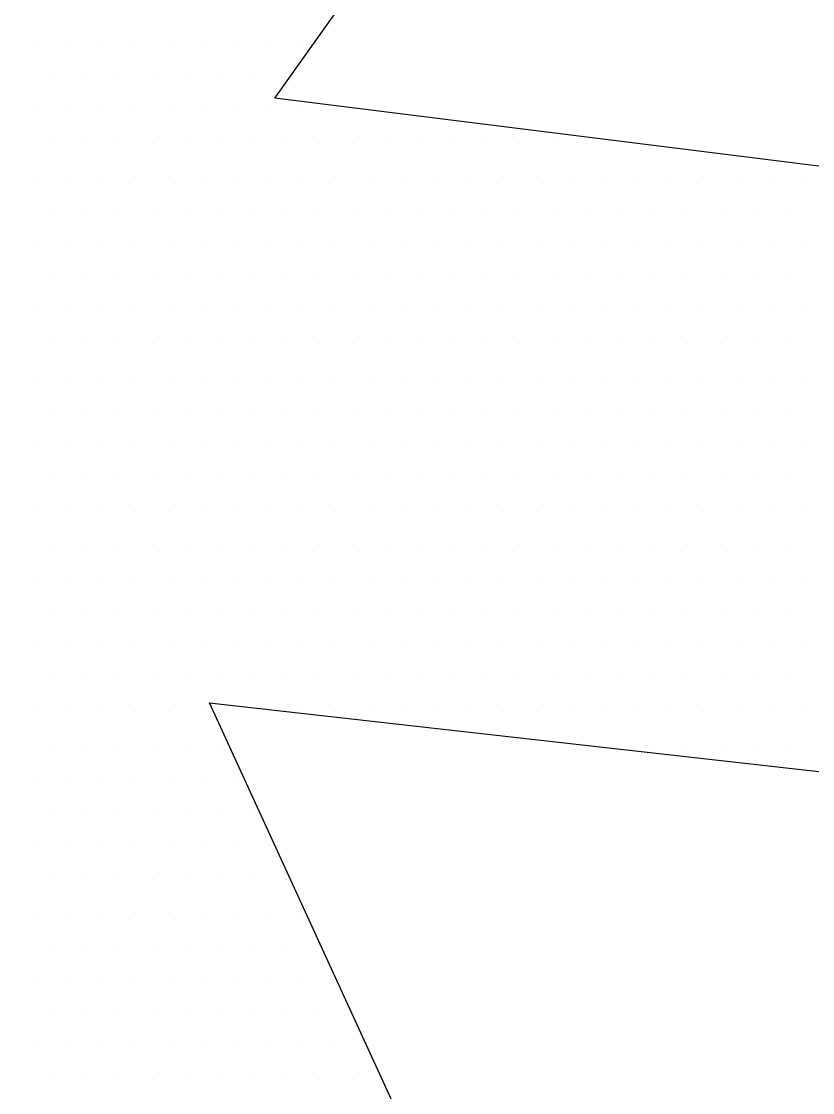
# Paper-space layout 'Layout1' of a CAD drawing. Extents: x -43 to 2298, y -18 to 768.
# Drawn here: x 1435.617 to 1437.787, y 70.02 to 72.959 of the extents above; entities that cross this region are included whole.
import ezdxf

# ---------------------------------------------------------------- set-up
doc = ezdxf.new("R2010")
doc.units = 0
doc.header["$LTSCALE"] = 2
doc.linetypes.add('CACHEX2', pattern=[0.75, 0.5, -0.25])
doc.layers.add('CARTOUCHE', color=7, linetype='Continuous')
doc.layers.add('LOGO', color=7, linetype='Continuous')

# ---------------------------------------------------------------- blocks, each defined once
blk = doc.blocks.new('A$C715108E3')
at = {"layer": 'LOGO', "color": 131}
for p, q in [((2.9143, -12.1388), (2.9143, -12.1388)), ((3.0063, -12.1388), (3.0063, -12.1388)), ((3.0983, -12.1388), (3.0983, -12.1388)), ((3.1894, -12.1388), (3.1894, -12.1388)), ((3.2814, -12.1388), (3.2814, -12.1388)), ((3.3734, -12.1388), (3.3734, -12.1388)), ((3.4653, -12.1388), (3.4653, -12.1388)), ((3.5564, -12.1388), (3.5564, -12.1388)), ((3.6486, -12.1388), (3.6486, -12.1388)), ((2.9606, -12.23), (2.9606, -12.23)), ((3.0518, -12.23), (3.0518, -12.23)), ((3.1439, -12.23), (3.1439, -12.23)), ((3.2359, -12.23), (3.2359, -12.23)), ((3.3277, -12.23), (3.3277, -12.23)), ((3.4192, -12.23), (3.4192, -12.23)), ((3.511, -12.23), (3.511, -12.23)), ((3.6028, -12.23), (3.6028, -12.23)), ((2.9143, -12.3224), (2.9143, -12.3224)), ((3.0063, -12.3224), (3.0063, -12.3224)), ((3.0983, -12.3224), (3.0983, -12.3224)), ((3.1894, -12.3224), (3.1894, -12.3224)), ((3.2814, -12.3224), (3.2814, -12.3224)), ((3.3734, -12.3224), (3.3734, -12.3224)), ((3.4653, -12.3224), (3.4653, -12.3224)), ((3.5564, -12.3224), (3.5564, -12.3224)), ((3.6486, -12.3224), (3.6486, -12.3224)), ((3.7404, -12.3224), (3.7404, -12.3224)), ((2.9606, -12.4139), (2.9606, -12.4139)), ((3.0518, -12.4139), (3.0518, -12.4139)), ((3.1439, -12.4139), (3.1439, -12.4139)), ((3.2359, -12.4139), (3.2359, -12.4139)), ((3.3277, -12.4139), (3.3277, -12.4139)), ((3.4192, -12.4139), (3.4192, -12.4139)), ((3.511, -12.4139), (3.511, -12.4139)), ((3.6028, -12.4139), (3.6028, -12.4139)), ((3.6943, -12.4139), (3.6943, -12.4139)), ((3.7861, -12.4139), (3.7861, -12.4139)), ((3.878, -12.4139), (3.878, -12.4139)), ((3.9694, -12.4139), (3.9694, -12.4139)), ((4.0612, -12.4139), (4.0612, -12.4139)), ((4.1531, -12.4139), (4.1531, -12.4139)), ((4.2445, -12.4139), (4.2445, -12.4139)), ((4.3364, -12.4139), (4.3364, -12.4139)), ((4.4282, -12.4139), (4.4282, -12.4139)), ((4.5202, -12.4139), (4.5202, -12.4139)), ((2.9143, -12.5053), (2.9143, -12.5053)), ((3.0063, -12.5053), (3.0063, -12.5053)), ((3.0983, -12.5053), (3.0983, -12.5053)), ((3.1894, -12.5053), (3.1894, -12.5053)), ((3.2814, -12.5053), (3.2814, -12.5053)), ((3.3734, -12.5053), (3.3734, -12.5053)), ((3.4653, -12.5053), (3.4653, -12.5053)), ((3.5564, -12.5053), (3.5564, -12.5053)), ((3.6486, -12.5053), (3.6486, -12.5053)), ((3.7404, -12.5053), (3.7404, -12.5053)), ((3.8317, -12.5053), (3.8317, -12.5053)), ((3.9237, -12.5053), (3.9237, -12.5053)), ((4.0155, -12.5053), (4.0155, -12.5053)), ((4.107, -12.5053), (4.107, -12.5053)), ((4.1988, -12.5053), (4.1988, -12.5053)), ((4.2906, -12.5053), (4.2906, -12.5053)), ((4.3827, -12.5053), (4.3827, -12.5053)), ((4.4739, -12.5053), (4.4739, -12.5053)), ((4.5659, -12.5053), (4.5659, -12.5053)), ((4.658, -12.5053), (4.658, -12.5053)), ((4.7492, -12.5053), (4.7492, -12.5053)), ((4.8413, -12.5053), (4.8413, -12.5053)), ((4.9329, -12.5053), (4.9329, -12.5053)), ((5.0242, -12.5053), (5.0242, -12.5053)), ((2.9606, -12.5977), (2.9606, -12.5977)), ((3.0518, -12.5977), (3.0518, -12.5977)), ((3.1439, -12.5977), (3.1439, -12.5977)), ((3.2359, -12.5977), (3.2359, -12.5977)), ((3.3277, -12.5977), (3.3277, -12.5977)), ((3.4192, -12.5977), (3.4192, -12.5977)), ((3.511, -12.5977), (3.511, -12.5977)), ((3.6028, -12.5977), (3.6028, -12.5977)), ((3.6943, -12.5977), (3.6943, -12.5977)), ((3.7861, -12.5977), (3.7861, -12.5977)), ((3.878, -12.5977), (3.878, -12.5977)), ((3.9694, -12.5977), (3.9694, -12.5977)), ((4.0612, -12.5977), (4.0612, -12.5977)), ((4.1531, -12.5977), (4.1531, -12.5977)), ((4.2445, -12.5977), (4.2445, -12.5977)), ((4.3364, -12.5977), (4.3364, -12.5977)), ((4.4282, -12.5977), (4.4282, -12.5977)), ((4.5202, -12.5977), (4.5202, -12.5977)), ((4.6115, -12.5977), (4.6115, -12.5977)), ((4.7035, -12.5977), (4.7035, -12.5977)), ((4.7952, -12.5977), (4.7952, -12.5977)), ((4.8868, -12.5977), (4.8868, -12.5977)), ((4.9788, -12.5977), (4.9788, -12.5977)), ((2.9143, -12.6892), (2.9143, -12.6892)), ((3.0063, -12.6892), (3.0063, -12.6892)), ((3.0983, -12.6892), (3.0983, -12.6892)), ((3.1894, -12.6892), (3.1894, -12.6892)), ((3.2814, -12.6892), (3.2814, -12.6892)), ((3.3734, -12.6892), (3.3734, -12.6892)), ((3.4653, -12.6892), (3.4653, -12.6892)), ((3.5564, -12.6892), (3.5564, -12.6892)), ((3.6486, -12.6892), (3.6486, -12.6892)), ((3.7404, -12.6892), (3.7404, -12.6892)), ((3.8317, -12.6892), (3.8317, -12.6892)), ((3.9237, -12.6892), (3.9237, -12.6892)), ((4.0155, -12.6892), (4.0155, -12.6892)), ((4.107, -12.6892), (4.107, -12.6892)), ((4.1988, -12.6892), (4.1988, -12.6892)), ((4.2906, -12.6892), (4.2906, -12.6892)), ((4.3827, -12.6892), (4.3827, -12.6892)), ((4.4739, -12.6892), (4.4739, -12.6892)), ((4.5659, -12.6892), (4.5659, -12.6892)), ((4.658, -12.6892), (4.658, -12.6892)), ((4.7492, -12.6892), (4.7492, -12.6892)), ((4.8413, -12.6892), (4.8413, -12.6892)), ((4.9329, -12.6892), (4.9329, -12.6892)), ((5.0242, -12.6892), (5.0242, -12.6892)), ((2.9606, -12.7805), (2.9606, -12.7805)), ((3.0518, -12.7805), (3.0518, -12.7805)), ((3.1439, -12.7805), (3.1439, -12.7805)), ((3.2359, -12.7805), (3.2359, -12.7805)), ((3.3277, -12.7805), (3.3277, -12.7805)), ((3.4192, -12.7805), (3.4192, -12.7805)), ((3.511, -12.7805), (3.511, -12.7805)), ((3.6028, -12.7805), (3.6028, -12.7805)), ((3.6943, -12.7805), (3.6943, -12.7805)), ((3.7861, -12.7805), (3.7861, -12.7805)), ((3.878, -12.7805), (3.878, -12.7805)), ((3.9694, -12.7805), (3.9694, -12.7805)), ((4.0612, -12.7805), (4.0612, -12.7805)), ((4.1531, -12.7805), (4.1531, -12.7805)), ((4.2445, -12.7805), (4.2445, -12.7805)), ((4.3364, -12.7805), (4.3364, -12.7805)), ((4.4282, -12.7805), (4.4282, -12.7805)), ((4.5202, -12.7805), (4.5202, -12.7805)), ((4.6115, -12.7805), (4.6115, -12.7805)), ((4.7035, -12.7805), (4.7035, -12.7805)), ((4.7952, -12.7805), (4.7952, -12.7805)), ((4.8868, -12.7805), (4.8868, -12.7805)), ((4.9788, -12.7805), (4.9788, -12.7805)), ((2.9143, -12.8729), (2.9143, -12.8729)), ((3.0063, -12.8729), (3.0063, -12.8729)), ((3.0983, -12.8729), (3.0983, -12.8729)), ((3.1894, -12.8729), (3.1894, -12.8729)), ((3.2814, -12.8729), (3.2814, -12.8729)), ((3.3734, -12.8729), (3.3734, -12.8729)), ((3.4653, -12.8729), (3.4653, -12.8729)), ((3.5564, -12.8729), (3.5564, -12.8729)), ((3.6486, -12.8729), (3.6486, -12.8729)), ((3.7404, -12.8729), (3.7404, -12.8729)), ((3.8317, -12.8729), (3.8317, -12.8729)), ((3.9237, -12.8729), (3.9237, -12.8729)), ((4.0155, -12.8729), (4.0155, -12.8729)), ((4.107, -12.8729), (4.107, -12.8729)), ((4.1988, -12.8729), (4.1988, -12.8729)), ((4.2906, -12.8729), (4.2906, -12.8729)), ((4.3827, -12.8729), (4.3827, -12.8729)), ((4.4739, -12.8729), (4.4739, -12.8729)), ((4.5659, -12.8729), (4.5659, -12.8729)), ((4.658, -12.8729), (4.658, -12.8729)), ((4.7492, -12.8729), (4.7492, -12.8729)), ((4.8413, -12.8729), (4.8413, -12.8729)), ((4.9329, -12.8729), (4.9329, -12.8729)), ((5.0242, -12.8729), (5.0242, -12.8729)), ((2.9606, -12.9641), (2.9606, -12.9641)), ((3.0518, -12.9641), (3.0518, -12.9641)), ((3.1439, -12.9641), (3.1439, -12.9641)), ((3.2359, -12.9641), (3.2359, -12.9641)), ((3.3277, -12.9641), (3.3277, -12.9641)), ((3.4192, -12.9641), (3.4192, -12.9641)), ((3.511, -12.9641), (3.511, -12.9641)), ((3.6028, -12.9641), (3.6028, -12.9641)), ((3.6943, -12.9641), (3.6943, -12.9641)), ((3.7861, -12.9641), (3.7861, -12.9641)), ((3.878, -12.9641), (3.878, -12.9641)), ((3.9694, -12.9641), (3.9694, -12.9641)), ((4.0612, -12.9641), (4.0612, -12.9641)), ((4.1531, -12.9641), (4.1531, -12.9641)), ((4.2445, -12.9641), (4.2445, -12.9641)), ((4.3364, -12.9641), (4.3364, -12.9641)), ((4.4282, -12.9641), (4.4282, -12.9641)), ((4.5202, -12.9641), (4.5202, -12.9641)), ((4.6115, -12.9641), (4.6115, -12.9641)), ((4.7035, -12.9641), (4.7035, -12.9641)), ((4.7952, -12.9641), (4.7952, -12.9641)), ((4.8868, -12.9641), (4.8868, -12.9641)), ((4.9788, -12.9641), (4.9788, -12.9641)), ((2.9143, -13.0556), (2.9143, -13.0556)), ((3.0063, -13.0556), (3.0063, -13.0556)), ((3.0983, -13.0556), (3.0983, -13.0556)), ((3.1894, -13.0556), (3.1894, -13.0556)), ((3.2814, -13.0556), (3.2814, -13.0556)), ((3.3734, -13.0556), (3.3734, -13.0556)), ((3.4653, -13.0556), (3.4653, -13.0556)), ((3.5564, -13.0556), (3.5564, -13.0556)), ((3.6486, -13.0556), (3.6486, -13.0556)), ((3.7404, -13.0556), (3.7404, -13.0556)), ((3.8317, -13.0556), (3.8317, -13.0556)), ((3.9237, -13.0556), (3.9237, -13.0556)), ((4.0155, -13.0556), (4.0155, -13.0556)), ((4.107, -13.0556), (4.107, -13.0556)), ((4.1988, -13.0556), (4.1988, -13.0556)), ((4.2906, -13.0556), (4.2906, -13.0556)), ((4.3827, -13.0556), (4.3827, -13.0556)), ((4.4739, -13.0556), (4.4739, -13.0556)), ((4.5659, -13.0556), (4.5659, -13.0556)), ((4.658, -13.0556), (4.658, -13.0556)), ((4.7492, -13.0556), (4.7492, -13.0556)), ((4.8413, -13.0556), (4.8413, -13.0556)), ((4.9329, -13.0556), (4.9329, -13.0556)), ((5.0242, -13.0556), (5.0242, -13.0556)), ((2.9606, -13.148), (2.9606, -13.148)), ((3.0518, -13.148), (3.0518, -13.148)), ((3.1439, -13.148), (3.1439, -13.148)), ((3.2359, -13.148), (3.2359, -13.148)), ((3.3277, -13.148), (3.3277, -13.148)), ((3.4192, -13.148), (3.4192, -13.148)), ((3.511, -13.148), (3.511, -13.148)), ((3.6028, -13.148), (3.6028, -13.148)), ((3.6943, -13.148), (3.6943, -13.148)), ((3.7861, -13.148), (3.7861, -13.148)), ((3.878, -13.148), (3.878, -13.148)), ((3.9694, -13.148), (3.9694, -13.148)), ((4.0612, -13.148), (4.0612, -13.148)), ((4.1531, -13.148), (4.1531, -13.148)), ((4.2445, -13.148), (4.2445, -13.148)), ((4.3364, -13.148), (4.3364, -13.148)), ((4.4282, -13.148), (4.4282, -13.148)), ((4.5202, -13.148), (4.5202, -13.148)), ((4.6115, -13.148), (4.6115, -13.148)), ((4.7035, -13.148), (4.7035, -13.148)), ((4.7952, -13.148), (4.7952, -13.148)), ((4.8868, -13.148), (4.8868, -13.148)), ((4.9788, -13.148), (4.9788, -13.148)), ((2.9143, -13.2392), (2.9143, -13.2392)), ((3.0063, -13.2392), (3.0063, -13.2392)), ((3.0983, -13.2392), (3.0983, -13.2392)), ((3.1894, -13.2392), (3.1894, -13.2392)), ((3.2814, -13.2392), (3.2814, -13.2392)), ((3.3734, -13.2392), (3.3734, -13.2392)), ((3.4653, -13.2392), (3.4653, -13.2392)), ((3.5564, -13.2392), (3.5564, -13.2392)), ((3.6486, -13.2392), (3.6486, -13.2392)), ((3.7404, -13.2392), (3.7404, -13.2392)), ((3.8317, -13.2392), (3.8317, -13.2392)), ((3.9237, -13.2392), (3.9237, -13.2392)), ((4.0155, -13.2392), (4.0155, -13.2392)), ((4.107, -13.2392), (4.107, -13.2392)), ((4.1988, -13.2392), (4.1988, -13.2392)), ((4.2906, -13.2392), (4.2906, -13.2392)), ((4.3827, -13.2392), (4.3827, -13.2392)), ((4.4739, -13.2392), (4.4739, -13.2392)), ((4.5659, -13.2392), (4.5659, -13.2392)), ((4.658, -13.2392), (4.658, -13.2392)), ((4.7492, -13.2392), (4.7492, -13.2392)), ((4.8413, -13.2392), (4.8413, -13.2392)), ((4.9329, -13.2392), (4.9329, -13.2392)), ((5.0242, -13.2392), (5.0242, -13.2392)), ((2.9606, -13.3309), (2.9606, -13.3309)), ((3.0518, -13.3309), (3.0518, -13.3309)), ((3.1439, -13.3309), (3.1439, -13.3309)), ((3.2359, -13.3309), (3.2359, -13.3309)), ((3.3277, -13.3309), (3.3277, -13.3309)), ((3.4192, -13.3309), (3.4192, -13.3309)), ((3.511, -13.3309), (3.511, -13.3309)), ((3.6028, -13.3309), (3.6028, -13.3309)), ((3.6943, -13.3309), (3.6943, -13.3309)), ((3.7861, -13.3309), (3.7861, -13.3309)), ((3.878, -13.3309), (3.878, -13.3309)), ((3.9694, -13.3309), (3.9694, -13.3309)), ((4.0612, -13.3309), (4.0612, -13.3309)), ((4.1531, -13.3309), (4.1531, -13.3309)), ((4.2445, -13.3309), (4.2445, -13.3309)), ((4.3364, -13.3309), (4.3364, -13.3309)), ((4.4282, -13.3309), (4.4282, -13.3309)), ((4.5202, -13.3309), (4.5202, -13.3309)), ((4.6115, -13.3309), (4.6115, -13.3309)), ((4.7035, -13.3309), (4.7035, -13.3309)), ((4.7952, -13.3309), (4.7952, -13.3309)), ((4.8868, -13.3309), (4.8868, -13.3309)), ((4.9788, -13.3309), (4.9788, -13.3309)), ((2.9143, -13.4233), (2.9143, -13.4233)), ((3.0063, -13.4233), (3.0063, -13.4233)), ((3.0983, -13.4233), (3.0983, -13.4233)), ((3.1894, -13.4233), (3.1894, -13.4233)), ((3.2814, -13.4233), (3.2814, -13.4233)), ((3.3734, -13.4233), (3.3734, -13.4233)), ((3.4653, -13.4233), (3.4653, -13.4233)), ((3.5564, -13.4233), (3.5564, -13.4233)), ((3.6486, -13.4233), (3.6486, -13.4233)), ((3.7404, -13.4233), (3.7404, -13.4233)), ((3.8317, -13.4233), (3.8317, -13.4233)), ((3.9237, -13.4233), (3.9237, -13.4233)), ((4.0155, -13.4233), (4.0155, -13.4233)), ((4.107, -13.4233), (4.107, -13.4233)), ((4.1988, -13.4233), (4.1988, -13.4233)), ((4.2906, -13.4233), (4.2906, -13.4233)), ((4.3827, -13.4233), (4.3827, -13.4233)), ((4.4739, -13.4233), (4.4739, -13.4233)), ((4.5659, -13.4233), (4.5659, -13.4233)), ((4.658, -13.4233), (4.658, -13.4233)), ((4.7492, -13.4233), (4.7492, -13.4233)), ((4.8413, -13.4233), (4.8413, -13.4233)), ((4.9329, -13.4233), (4.9329, -13.4233)), ((5.0242, -13.4233), (5.0242, -13.4233)), ((2.9606, -13.5146), (2.9606, -13.5146)), ((3.0518, -13.5146), (3.0518, -13.5146)), ((3.1439, -13.5146), (3.1439, -13.5146)), ((3.2359, -13.5146), (3.2359, -13.5146)), ((3.3277, -13.5146), (3.3277, -13.5146)), ((3.4192, -13.5146), (3.4192, -13.5146)), ((3.511, -13.5146), (3.511, -13.5146)), ((3.6028, -13.5146), (3.6028, -13.5146)), ((3.6943, -13.5146), (3.6943, -13.5146)), ((3.7861, -13.5146), (3.7861, -13.5146)), ((3.878, -13.5146), (3.878, -13.5146)), ((3.9694, -13.5146), (3.9694, -13.5146)), ((4.0612, -13.5146), (4.0612, -13.5146)), ((4.1531, -13.5146), (4.1531, -13.5146)), ((4.2445, -13.5146), (4.2445, -13.5146)), ((4.3364, -13.5146), (4.3364, -13.5146)), ((4.4282, -13.5146), (4.4282, -13.5146)), ((4.5202, -13.5146), (4.5202, -13.5146)), ((4.6115, -13.5146), (4.6115, -13.5146)), ((4.7035, -13.5146), (4.7035, -13.5146)), ((4.7952, -13.5146), (4.7952, -13.5146)), ((4.8868, -13.5146), (4.8868, -13.5146)), ((4.9788, -13.5146), (4.9788, -13.5146)), ((2.9143, -13.6058), (2.9143, -13.6058)), ((3.0063, -13.6058), (3.0063, -13.6058)), ((3.0983, -13.6058), (3.0983, -13.6058)), ((3.1894, -13.6058), (3.1894, -13.6058)), ((3.2814, -13.6058), (3.2814, -13.6058)), ((3.3734, -13.6058), (3.3734, -13.6058)), ((3.4653, -13.6058), (3.4653, -13.6058)), ((3.5564, -13.6058), (3.5564, -13.6058)), ((3.6486, -13.6058), (3.6486, -13.6058)), ((3.7404, -13.6058), (3.7404, -13.6058)), ((3.8317, -13.6058), (3.8317, -13.6058)), ((3.9237, -13.6058), (3.9237, -13.6058)), ((4.0155, -13.6058), (4.0155, -13.6058)), ((4.107, -13.6058), (4.107, -13.6058)), ((4.1988, -13.6058), (4.1988, -13.6058)), ((4.2906, -13.6058), (4.2906, -13.6058)), ((4.3827, -13.6058), (4.3827, -13.6058)), ((4.4739, -13.6058), (4.4739, -13.6058)), ((4.5659, -13.6058), (4.5659, -13.6058)), ((4.658, -13.6058), (4.658, -13.6058)), ((4.7492, -13.6058), (4.7492, -13.6058)), ((4.8413, -13.6058), (4.8413, -13.6058)), ((4.9329, -13.6058), (4.9329, -13.6058)), ((5.0242, -13.6058), (5.0242, -13.6058)), ((2.9606, -13.6984), (2.9606, -13.6984)), ((3.0518, -13.6984), (3.0518, -13.6984)), ((3.1439, -13.6984), (3.1439, -13.6984)), ((3.2359, -13.6984), (3.2359, -13.6984)), ((3.3277, -13.6984), (3.3277, -13.6984)), ((3.4192, -13.6984), (3.4192, -13.6984)), ((3.511, -13.6984), (3.511, -13.6984)), ((3.6028, -13.6984), (3.6028, -13.6984)), ((3.6943, -13.6984), (3.6943, -13.6984)), ((3.7861, -13.6984), (3.7861, -13.6984)), ((3.878, -13.6984), (3.878, -13.6984)), ((3.9694, -13.6984), (3.9694, -13.6984)), ((4.0612, -13.6984), (4.0612, -13.6984)), ((4.1531, -13.6984), (4.1531, -13.6984)), ((4.2445, -13.6984), (4.2445, -13.6984)), ((4.3364, -13.6984), (4.3364, -13.6984)), ((4.4282, -13.6984), (4.4282, -13.6984)), ((4.5202, -13.6984), (4.5202, -13.6984)), ((4.6115, -13.6984), (4.6115, -13.6984)), ((4.7035, -13.6984), (4.7035, -13.6984)), ((4.7952, -13.6984), (4.7952, -13.6984)), ((4.8868, -13.6984), (4.8868, -13.6984)), ((4.9788, -13.6984), (4.9788, -13.6984)), ((2.9143, -13.7897), (2.9143, -13.7897)), ((3.0063, -13.7897), (3.0063, -13.7897)), ((3.0983, -13.7897), (3.0983, -13.7897)), ((3.1894, -13.7897), (3.1894, -13.7897)), ((3.2814, -13.7897), (3.2814, -13.7897)), ((3.3734, -13.7897), (3.3734, -13.7897)), ((3.4653, -13.7897), (3.4653, -13.7897)), ((3.5564, -13.7897), (3.5564, -13.7897)), ((3.6486, -13.7897), (3.6486, -13.7897)), ((3.7404, -13.7897), (3.7404, -13.7897)), ((3.8317, -13.7897), (3.8317, -13.7897)), ((3.9237, -13.7897), (3.9237, -13.7897)), ((4.0155, -13.7897), (4.0155, -13.7897)), ((4.107, -13.7897), (4.107, -13.7897)), ((4.1988, -13.7897), (4.1988, -13.7897)), ((4.2906, -13.7897), (4.2906, -13.7897)), ((4.3827, -13.7897), (4.3827, -13.7897)), ((4.4739, -13.7897), (4.4739, -13.7897)), ((4.5659, -13.7897), (4.5659, -13.7897)), ((4.658, -13.7897), (4.658, -13.7897)), ((4.7492, -13.7897), (4.7492, -13.7897)), ((4.8413, -13.7897), (4.8413, -13.7897)), ((4.9329, -13.7897), (4.9329, -13.7897)), ((5.0242, -13.7897), (5.0242, -13.7897)), ((2.9606, -13.8809), (2.9606, -13.8809)), ((3.0518, -13.8809), (3.0518, -13.8809)), ((3.1439, -13.8809), (3.1439, -13.8809)), ((3.2359, -13.8809), (3.2359, -13.8809)), ((3.3277, -13.8809), (3.3277, -13.8809)), ((3.4192, -13.8809), (3.4192, -13.8809)), ((3.511, -13.8809), (3.511, -13.8809)), ((3.6028, -13.8809), (3.6028, -13.8809)), ((3.6943, -13.8809), (3.6943, -13.8809)), ((3.7861, -13.8809), (3.7861, -13.8809)), ((3.878, -13.8809), (3.878, -13.8809)), ((3.9694, -13.8809), (3.9694, -13.8809)), ((4.0612, -13.8809), (4.0612, -13.8809)), ((4.1531, -13.8809), (4.1531, -13.8809)), ((4.2445, -13.8809), (4.2445, -13.8809)), ((4.3364, -13.8809), (4.3364, -13.8809)), ((4.4282, -13.8809), (4.4282, -13.8809)), ((4.5202, -13.8809), (4.5202, -13.8809)), ((4.6115, -13.8809), (4.6115, -13.8809)), ((4.7035, -13.8809), (4.7035, -13.8809)), ((4.7952, -13.8809), (4.7952, -13.8809)), ((4.8868, -13.8809), (4.8868, -13.8809)), ((4.9788, -13.8809), (4.9788, -13.8809)), ((2.9143, -13.9735), (2.9143, -13.9735)), ((3.0063, -13.9735), (3.0063, -13.9735)), ((3.0983, -13.9735), (3.0983, -13.9735)), ((3.1894, -13.9735), (3.1894, -13.9735)), ((3.2814, -13.9735), (3.2814, -13.9735)), ((3.3734, -13.9735), (3.3734, -13.9735)), ((3.6103, -13.9735), (3.6103, -13.9735)), ((3.6486, -13.9735), (3.6486, -13.9735)), ((3.7404, -13.9735), (3.7404, -13.9735)), ((3.8317, -13.9735), (3.8317, -13.9735)), ((3.9237, -13.9735), (3.9237, -13.9735)), ((4.0155, -13.9735), (4.0155, -13.9735)), ((4.107, -13.9735), (4.107, -13.9735)), ((4.1988, -13.9735), (4.1988, -13.9735)), ((4.2906, -13.9735), (4.2906, -13.9735)), ((4.3827, -13.9735), (4.3827, -13.9735)), ((4.4739, -13.9735), (4.4739, -13.9735)), ((4.5659, -13.9735), (4.5659, -13.9735)), ((4.658, -13.9735), (4.658, -13.9735)), ((4.7492, -13.9735), (4.7492, -13.9735)), ((4.8413, -13.9735), (4.8413, -13.9735)), ((4.9329, -13.9735), (4.9329, -13.9735)), ((5.0242, -13.9735), (5.0242, -13.9735)), ((2.9606, -14.065), (2.9606, -14.065)), ((3.0518, -14.065), (3.0518, -14.065)), ((3.1439, -14.065), (3.1439, -14.065)), ((3.2359, -14.065), (3.2359, -14.065)), ((3.3277, -14.065), (3.3277, -14.065)), ((3.4192, -14.065), (3.4192, -14.065)), ((4.4224, -14.065), (4.4224, -14.065)), ((4.4282, -14.065), (4.4282, -14.065)), ((4.5202, -14.065), (4.5202, -14.065)), ((4.6115, -14.065), (4.6115, -14.065)), ((4.7035, -14.065), (4.7035, -14.065)), ((4.7952, -14.065), (4.7952, -14.065)), ((4.8868, -14.065), (4.8868, -14.065)), ((4.9788, -14.065), (4.9788, -14.065)), ((2.9143, -14.1574), (2.9143, -14.1574)), ((3.0063, -14.1574), (3.0063, -14.1574)), ((3.0983, -14.1574), (3.0983, -14.1574)), ((3.1894, -14.1574), (3.1894, -14.1574)), ((3.2814, -14.1574), (3.2814, -14.1574)), ((3.3734, -14.1574), (3.3734, -14.1574)), ((3.4653, -14.1574), (3.4653, -14.1574)), ((2.9606, -14.2488), (2.9606, -14.2488)), ((3.0518, -14.2488), (3.0518, -14.2488)), ((3.1439, -14.2488), (3.1439, -14.2488)), ((3.2359, -14.2488), (3.2359, -14.2488)), ((3.3277, -14.2488), (3.3277, -14.2488)), ((3.4192, -14.2488), (3.4192, -14.2488)), ((3.511, -14.2488), (3.511, -14.2488)), ((2.9143, -14.3401), (2.9143, -14.3401)), ((3.0063, -14.3401), (3.0063, -14.3401)), ((3.0983, -14.3401), (3.0983, -14.3401)), ((3.1894, -14.3401), (3.1894, -14.3401)), ((3.2814, -14.3401), (3.2814, -14.3401)), ((3.3734, -14.3401), (3.3734, -14.3401)), ((3.4653, -14.3401), (3.4653, -14.3401)), ((3.5564, -14.3401), (3.5564, -14.3401)), ((2.9606, -14.4325), (2.9606, -14.4325)), ((3.0518, -14.4325), (3.0518, -14.4325)), ((3.1439, -14.4325), (3.1439, -14.4325)), ((3.2359, -14.4325), (3.2359, -14.4325)), ((3.3277, -14.4325), (3.3277, -14.4325)), ((3.4192, -14.4325), (3.4192, -14.4325)), ((3.511, -14.4325), (3.511, -14.4325)), ((3.6028, -14.4325), (3.6028, -14.4325)), ((2.9143, -14.5238), (2.9143, -14.5238)), ((3.0063, -14.5238), (3.0063, -14.5238)), ((3.0983, -14.5238), (3.0983, -14.5238)), ((3.1894, -14.5238), (3.1894, -14.5238)), ((3.2814, -14.5238), (3.2814, -14.5238)), ((3.3734, -14.5238), (3.3734, -14.5238)), ((3.4653, -14.5238), (3.4653, -14.5238)), ((3.5564, -14.5238), (3.5564, -14.5238)), ((3.6486, -14.5238), (3.6486, -14.5238)), ((2.9606, -14.6152), (2.9606, -14.6152)), ((3.0518, -14.6152), (3.0518, -14.6152)), ((3.1439, -14.6152), (3.1439, -14.6152)), ((3.2359, -14.6152), (3.2359, -14.6152)), ((3.3277, -14.6152), (3.3277, -14.6152)), ((3.4192, -14.6152), (3.4192, -14.6152)), ((3.511, -14.6152), (3.511, -14.6152)), ((3.6028, -14.6152), (3.6028, -14.6152)), ((3.6943, -14.6152), (3.6943, -14.6152)), ((2.9143, -14.7076), (2.9143, -14.7076)), ((3.0063, -14.7076), (3.0063, -14.7076)), ((3.0983, -14.7076), (3.0983, -14.7076)), ((3.1894, -14.7076), (3.1894, -14.7076)), ((3.2814, -14.7076), (3.2814, -14.7076)), ((3.3734, -14.7076), (3.3734, -14.7076)), ((3.4653, -14.7076), (3.4653, -14.7076)), ((3.5564, -14.7076), (3.5564, -14.7076)), ((3.6486, -14.7076), (3.6486, -14.7076)), ((3.7404, -14.7076), (3.7404, -14.7076)), ((2.9606, -14.7991), (2.9606, -14.7991)), ((3.0518, -14.7991), (3.0518, -14.7991)), ((3.1439, -14.7991), (3.1439, -14.7991)), ((3.2359, -14.7991), (3.2359, -14.7991)), ((3.3277, -14.7991), (3.3277, -14.7991)), ((3.4192, -14.7991), (3.4192, -14.7991)), ((3.511, -14.7991), (3.511, -14.7991)), ((3.6028, -14.7991), (3.6028, -14.7991)), ((3.6943, -14.7991), (3.6943, -14.7991)), ((2.9143, -14.8905), (2.9143, -14.8905)), ((3.0063, -14.8905), (3.0063, -14.8905)), ((3.0983, -14.8905), (3.0983, -14.8905)), ((3.1894, -14.8905), (3.1894, -14.8905)), ((3.2814, -14.8905), (3.2814, -14.8905)), ((3.3734, -14.8905), (3.3734, -14.8905)), ((3.4653, -14.8905), (3.4653, -14.8905)), ((3.5564, -14.8905), (3.5564, -14.8905)), ((3.6486, -14.8905), (3.6486, -14.8905)), ((3.7404, -14.8905), (3.7404, -14.8905)), ((2.9606, -14.9827), (2.9606, -14.9827)), ((3.0518, -14.9827), (3.0518, -14.9827)), ((3.1439, -14.9827), (3.1439, -14.9827)), ((3.2359, -14.9827), (3.2359, -14.9827)), ((3.3277, -14.9827), (3.3277, -14.9827)), ((3.4192, -14.9827), (3.4192, -14.9827)), ((3.511, -14.9827), (3.511, -14.9827)), ((3.6028, -14.9827), (3.6028, -14.9827)), ((3.6943, -14.9827), (3.6943, -14.9827)), ((3.7861, -14.9827), (3.7861, -14.9827))]:
    blk.add_line(p, q, dxfattribs=at)
blk.add_lwpolyline([(0.2166, -18.8242), (-0.4061, -17.3082), (1.2857, -17.5115), (0.9202, -16.4826), (-0.461, -13.5406), (1.4536, -13.7453), (4.032, -19.4344), (5.206, -17.903), (3.3935, -13.9486), (6.3293, -14.2803), (6.4311, -12.6478), (3.5725, -12.29), (6.1505, -8.6671), (5.6155, -6.8715), (1.6586, -12.1279), (-1.9407, -12.0256)], dxfattribs=at)
blk = doc.blocks.new('A$C581E6685')
at = {"layer": 'LOGO', "color": 32, "linetype": 'CACHEX2', "ltscale": 1.5}
blk.add_ellipse((-38.0538, 23.8138), major_axis=(-19.0311, -3.534), ratio=0.590567, dxfattribs=at)
at = {"layer": 'LOGO', "color": 32}
blk.add_ellipse((-37.6144, 23.8499), major_axis=(-13.5768, -4.2839), ratio=0.791971, dxfattribs=at)
at = {"layer": 'CARTOUCHE'}
blk.add_blockref('A$C715108E3', (-31.6739, 36.3189), dxfattribs=at)

psp = doc.layouts.get("Layout1")

# ---------------------------------------------------------------- block references
at = {"layer": 'LOGO'}
psp.add_blockref('A$C581E6685', (1464.4133, 48.7195), dxfattribs=at)

doc.saveas('drawing.dxf')
